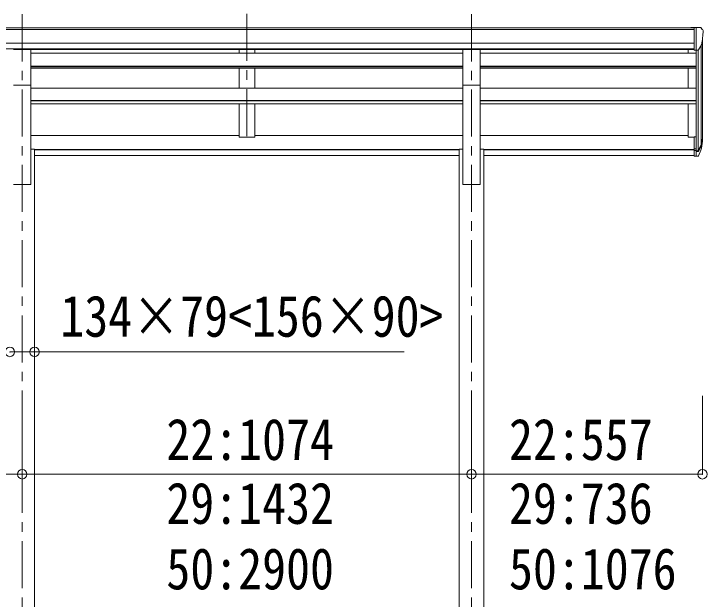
# Model space of a CAD drawing. Units: millimetres, scale not verified. Extents: x -8385 to 8479, y -5853 to 5787.
# Drawn here: x 3625 to 5834, y -1240 to 626 of the extents above; entities that cross this region are included whole.
import ezdxf
from ezdxf.enums import TextEntityAlignment as Align

# ---------------------------------------------------------------- set-up
doc = ezdxf.new("R2010")
doc.units = ezdxf.units.MM
doc.header["$LTSCALE"] = 30
doc.header["$PDMODE"] = 32
doc.header["$PDSIZE"] = 30
doc.linetypes.add('CHAIN1', pattern=[8, 5, -1, 1, -1])
for name, color, linetype, lineweight in [('0-1_本体', 4, 'Continuous', 9), ('0-2_部品', 7, 'Continuous', 9), ('0-6_OTH_LINE', 6, 'Continuous', 9), ('0-8_PARTS2', 5, 'CHAIN1', 9)]:
    doc.layers.add(name, color=color, linetype=linetype, lineweight=lineweight)
doc.styles.add('ＭＳ ゴシック', font='')
doc.styles.get('ＭＳ ゴシック').set_extended_font_data('MS Gothic')

msp = doc.modelspace()

# ---------------------------------------------------------------- linework, layer by layer
at = {"layer": '0-1_本体'}
for p, q in [((2941.83, 581.11), (5792.83, 581.11)), ((2941.83, 575.76), (5792.83, 575.76)), ((2941.83, 532.23), (5792.83, 532.23)), ((5819.33, 231.59), (5819.33, 544.35)), ((2941.83, 514.56), (5792.83, 514.56)), ((3678.93, 512.18), (5055.83, 512.18)), ((4342.43, 512.12), (4342.43, 500.93)), ((4392.43, 512.12), (4392.43, 500.93)), ((5110.83, 512.18), (5792.83, 512.18)), ((5774.33, 500.93), (5774.33, 512.18)), ((5799.33, 509.72), (5799.33, 233.76)), ((5805.33, 510.2), (5805.33, 189.32)), ((5815.05, 525.55), (5815.05, 207.32)), ((3678.93, 500.93), (5055.83, 500.93)), ((5110.83, 500.93), (5799.33, 500.93)), ((3678.93, 459), (5055.83, 459)), ((3678.93, 457.51), (5055.83, 457.51)), ((3678.93, 453.31), (5055.83, 453.31)), ((4342.43, 453.31), (4342.43, 389.57)), ((4392.43, 453.31), (4392.43, 389.57)), ((5110.83, 459), (5799.33, 459)), ((5110.83, 457.51), (5799.33, 457.51)), ((5110.83, 453.31), (5799.33, 453.31)), ((5774.33, 389.57), (5774.33, 453.31)), ((3678.93, 82.35), (3678.93, 399.14)), ((5055.83, 399.14), (5055.83, 82.35)), ((5110.83, 82.35), (5110.83, 399.14)), ((3678.95, 389.57), (5055.84, 389.57)), ((5110.84, 389.57), (5799.33, 389.57)), ((3678.93, 350.13), (5055.83, 350.13)), ((3678.93, 348.65), (5055.83, 348.65)), ((3678.93, 339.4), (5055.83, 339.4)), ((4342.43, 339.4), (4342.43, 232.91)), ((4392.43, 339.4), (4392.43, 232.91)), ((5110.83, 350.13), (5799.33, 350.13)), ((5110.83, 348.65), (5799.33, 348.65)), ((5110.83, 339.4), (5799.33, 339.4)), ((5774.33, 232.93), (5774.33, 339.4)), ((3678.93, 237.73), (4342.43, 237.73)), ((4342.43, 232.91), (4392.43, 232.91)), ((4392.43, 237.73), (5055.83, 237.73)), ((5110.83, 237.73), (5774.33, 237.73)), ((5792.83, 232.93), (5774.33, 232.93)), ((3678.93, 194.92), (3690.93, 194.92)), ((3690.93, 194.92), (3690.93, -2192.54)), ((3690.93, 193.64), (5043.83, 193.64)), ((3690.93, 192.24), (5043.83, 192.24)), ((5043.83, 194.92), (5055.83, 194.92)), ((5043.83, 194.92), (5043.83, -2192.54)), ((5110.83, 194.92), (5122.83, 194.92)), ((5122.83, 194.92), (5122.83, -2192.54)), ((5122.83, 193.64), (5792.83, 193.64)), ((5122.83, 192.24), (5792.83, 192.24)), ((3690.93, 174.87), (5043.83, 174.87)), ((5122.83, 174.87), (5792.83, 174.87)), ((3623.93, 82.35), (3678.93, 82.35)), ((5055.83, 82.35), (5110.83, 82.35))]:
    msp.add_line(p, q, dxfattribs=at)
at = {"layer": '0-2_部品'}
for p, q in [((5792.83, 582.71), (5782.83, 582.62)), ((5782.83, 581.11), (5782.83, 582.62)), ((5792.83, 510.72), (5792.83, 582.71)), ((5811.33, 582.71), (5792.83, 582.71)), ((5799.33, 509.72), (5799.33, 582.71)), ((5811.33, 582.71), (5813.66, 582.57)), ((5814.42, 582.14), (5818.49, 576.33)), ((5821.33, 573.34), (5821.33, 572.71)), ((3623.93, 512.87), (3678.93, 512.87)), ((3678.93, 398.71), (3678.93, 512.87)), ((5055.83, 512.87), (5110.83, 512.87)), ((5055.83, 398.71), (5055.83, 512.87)), ((5110.83, 398.71), (5110.83, 512.87)), ((5792.83, 510.72), (5799.33, 510.72)), ((5799.33, 509.72), (5804.54, 510.04)), ((5806.96, 511.54), (5816.23, 527.6)), ((3623.93, 398.71), (3678.93, 398.71)), ((5055.83, 398.71), (5110.83, 398.71)), ((5792.83, 233.76), (5792.83, 172.69)), ((5792.83, 233.76), (5799.33, 233.76)), ((5799.33, 233.76), (5799.33, 171.87)), ((5805.76, 189.79), (5815.52, 208.21)), ((5816.94, 207.72), (5806.77, 188.54)), ((5792.83, 195.44), (5799.33, 195.44)), ((5792.83, 190.04), (5799.33, 190.04)), ((5799.33, 189.04), (5804.47, 189.04)), ((5799.33, 187.04), (5804.18, 187.04)), ((5814.35, 190.86), (5806.77, 173.37)), ((5792.83, 172.69), (5799.33, 172.69)), ((5799.33, 171.87), (5804.18, 171.87))]:
    msp.add_line(p, q, dxfattribs=at)
for centre, radius, start, end in [((5813.6, 581.57), 1, 35, 86.5), ((5818.33, 573.34), 3, 0, 87), ((5619.33, 572.71), 202, 347.09739, 0), ((5804.36, 513.04), 3, 273.5, 330), ((5731.38, 234.16), 88.05, 342.78929, 2.77608), ((5730.67, 229.88), 89.07, 345.58812, 5.50424), ((5686.11, 226.94), 133.22, 344.28698, 356.72013), ((5804.18, 190.04), 3, 270, 330), ((5804.47, 190.54), 1.5, 270, 330), ((5804.18, 174.87), 3, 270, 330)]:
    msp.add_arc(centre, radius, start, end, dxfattribs=at)
at = {"layer": '0-6_OTH_LINE'}
for p, q in [((3651.33, -842.34), (3651.33, -592.34)), ((5083.33, -842.34), (5083.33, -592.34)), ((5819.33, -842.34), (5819.33, -592.34)), ((5819.33, -842.34), (2915.33, -842.34))]:
    msp.add_line(p, q, dxfattribs=at)
msp.add_lwpolyline([(3611.93, -452.24), (3690.93, -452.24), (4868.84, -452.24)], dxfattribs=at)
for p in [(3611.93, -452.24), (3690.93, -452.24), (3651.33, -842.34), (5083.33, -842.34), (5819.33, -842.34)]:
    msp.add_point(p, dxfattribs=at)
at = {"layer": '0-8_PARTS2'}
for p, q in [((3651.33, 624.63), (3651.33, -3038.83)), ((4367.43, 626.04), (4367.43, 219.25)), ((5083.33, 624.63), (5083.33, -3038.83))]:
    msp.add_line(p, q, dxfattribs=at)

# ---------------------------------------------------------------- texts
at = {"layer": '0-6_OTH_LINE', "color": 7, "style": 'ＭＳ ゴシック', "width": 0.85}
for s, p in [('134×79<156×90>', (3772.87, -443.26)), ('22:1074', (4110.68, -836.34)), ('22:557', (5202.77, -836.34)), ('29:1432', (4110.68, -1040.02)), ('29:736', (5202.77, -1040.02)), ('50:2900', (4110.68, -1248.9)), ('50:1076', (5202.77, -1248.9))]:
    msp.add_text(s, height=132, dxfattribs=at).set_placement(p, align=Align.BOTTOM_LEFT)

doc.saveas('drawing.dxf')
